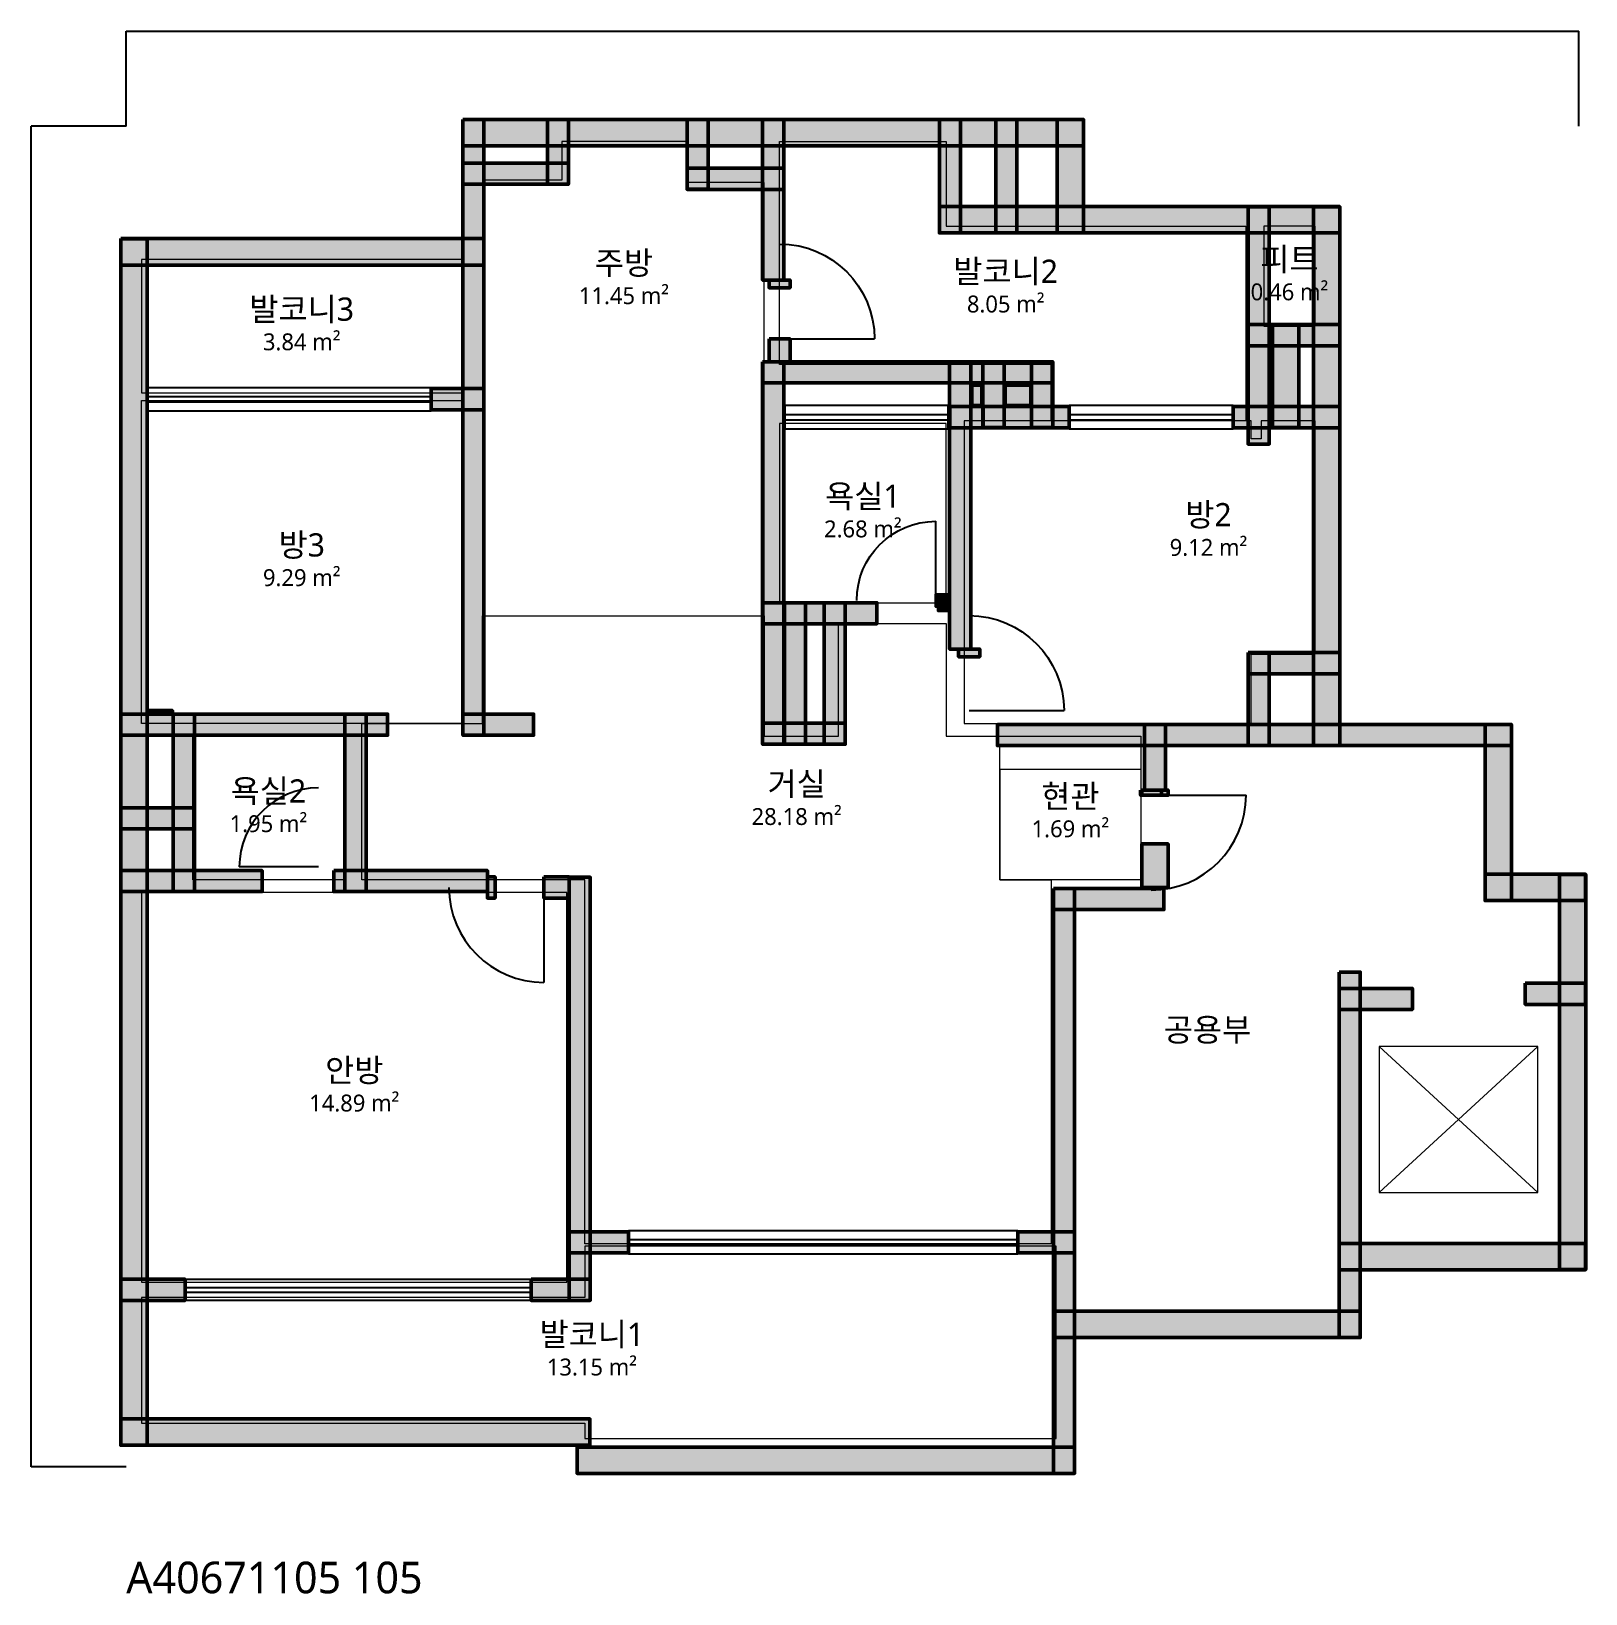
# Model space of a CAD drawing. Header units: millimetres. Extents: x -900 to 13838, y -1204 to 13605.
import ezdxf

# ---------------------------------------------------------------- set-up
doc = ezdxf.new("R2010")
doc.units = ezdxf.units.MM
for name, color, linetype, lineweight in [('A-ANNO-DIMS', 3, 'Continuous', 13), ('A-AREA', 9, 'Continuous', 13), ('A-AREA-IDEN', 7, 'Continuous', 18), ('A-AREA-PUBL', 9, 'Continuous', 13), ('A-DOOR', 4, 'Continuous', 25), ('A-FLOR-EVTR', 8, 'Continuous', 18), ('A-GLAZ', 5, 'Continuous', 25), ('A-WALL-EXTR', 7, 'Continuous', 50), ('A-WALL-PATT', 8, 'Continuous', 9), ('A-WALL-PRTN', 8, 'Continuous', 35), ('A-WALL-STRC', 7, 'Continuous', 50)]:
    doc.layers.add(name, color=color, linetype=linetype, lineweight=lineweight)
doc.styles.add('OpenSansCondensed-Light', font='OpenSansCondensed-Light.ttf')
doc.styles.get("Standard").update_dxf_attribs({"font": 'malgun.ttf'})
doc.dimstyles.new('EZDXF', dxfattribs={"dimtxt": 0.25, "dimasz": 0.175, "dimexe": 0.375, "dimexo": 0.125, "dimgap": 0.1, "dimtad": 1, "dimlfac": 100, "dimzin": 12, "dimdsep": 46, "dimtxsty": 'OpenSansCondensed-Light', "dimblk": 'ARCHTICK', "dimcen": 2.5, "dimazin": 3, "dimtfac": 0.5, "dimtmove": 2, "dimatfit": 3})

# ---------------------------------------------------------------- blocks, each defined once
blk = doc.blocks.new('JJ-DOOR-SWING')
blk.add_line((0, 0), (0, 1000))
blk.add_arc((0, 0), 1000, 0, 90)
blk = doc.blocks.new('JJ-WIN-DOUBLE')
for p, q in [((0, 120), (1000, 120)), ((0, -120), (1000, -120))]:
    blk.add_line(p, q)
blk.add_lwpolyline([(0, -500), (1000, -500), (1000, 500), (0, 500)], close=True)
blk = doc.blocks.new('JJ-EVTR')
for p, q in [((0, 0), (1000, 1000)), ((1000, 0), (0, 1000))]:
    blk.add_line(p, q)
blk.add_lwpolyline([(0, 0), (1000, 0), (1000, 1000), (0, 1000)], close=True)
blk = doc.blocks.new('_ARCHTICK')
at = {"color": 0, "linetype": 'BYBLOCK', "const_width": 0.15}
blk.add_lwpolyline([(-0.5, -0.5), (0.5, 0.5)], dxfattribs=at)

msp = doc.modelspace()

# ---------------------------------------------------------------- hatches: boundary and pattern name
at = {"layer": 'A-WALL-PATT'}
h = msp.add_hatch(color=8, dxfattribs=at)
h.dxf.hatch_style = 1
h.paths.add_polyline_path([(3191.6, 12767.9), (3391.6, 12767.9), (3391.6, 6932.9), (3191.6, 6932.9)])
h = msp.add_hatch(color=8, dxfattribs=at)
h.dxf.hatch_style = 1
h.paths.add_polyline_path([(3192, 12769), (9075.5, 12769), (9075.5, 12519), (3192, 12519)])
h = msp.add_hatch(color=8, dxfattribs=at)
h.dxf.hatch_style = 1
h.paths.add_polyline_path([(3993.2, 12767.9), (4193.2, 12767.9), (4193.2, 12155.7), (3993.2, 12155.7)])
h = msp.add_hatch(color=8, dxfattribs=at)
h.dxf.hatch_style = 1
h.paths.add_polyline_path([(5317.1, 12767.9), (5517.1, 12767.9), (5517.1, 12107.1), (5317.1, 12107.1)])
h = msp.add_hatch(color=8, dxfattribs=at)
h.dxf.hatch_style = 1
h.paths.add_polyline_path([(6033.7, 12767.9), (6233.7, 12767.9), (6233.7, 11247.2), (6033.7, 11247.2)])
h = msp.add_hatch(color=8, dxfattribs=at)
h.dxf.hatch_style = 1
h.paths.add_polyline_path([(7709.9, 12767.9), (7909.9, 12767.9), (7909.9, 11694.2), (7709.9, 11694.2)])
h = msp.add_hatch(color=8, dxfattribs=at)
h.dxf.hatch_style = 1
h.paths.add_polyline_path([(8244.3, 12767.9), (8444.3, 12767.9), (8444.3, 11694.2), (8244.3, 11694.2)])
h = msp.add_hatch(color=8, dxfattribs=at)
h.dxf.hatch_style = 1
h.paths.add_polyline_path([(8826.6, 12767.9), (9076.6, 12767.9), (9076.6, 11694.2), (8826.6, 11694.2)])
h = msp.add_hatch(color=8, dxfattribs=at)
h.dxf.hatch_style = 1
h.paths.add_polyline_path([(3192, 12355.3), (4192.8, 12355.3), (4192.8, 12155.3), (3192, 12155.3)])
h = msp.add_hatch(color=8, dxfattribs=at)
h.dxf.hatch_style = 1
h.paths.add_polyline_path([(5317.5, 12306.7), (6233.3, 12306.7), (6233.3, 12106.7), (5317.5, 12106.7)])
h = msp.add_hatch(color=8, dxfattribs=at)
h.dxf.hatch_style = 1
h.paths.add_polyline_path([(7710.3, 11943.1), (11504.7, 11943.1), (11504.7, 11693.1), (7710.3, 11693.1)])
h = msp.add_hatch(color=8, dxfattribs=at)
h.dxf.hatch_style = 1
h.paths.add_polyline_path([(10637.1, 11941.9), (10837.1, 11941.9), (10837.1, 9692.5), (10637.1, 9692.5)])
h = msp.add_hatch(color=8, dxfattribs=at)
h.dxf.hatch_style = 1
h.paths.add_polyline_path([(11255.8, 11941.9), (11505.8, 11941.9), (11505.8, 6835.8), (11255.8, 6835.8)])
h = msp.add_hatch(color=8, dxfattribs=at)
h.dxf.hatch_style = 1
h.paths.add_polyline_path([(-52.1, 11638.3), (197.9, 11638.3), (197.9, 204.1), (-52.1, 204.1)])
h = msp.add_hatch(color=8, dxfattribs=at)
h.dxf.hatch_style = 1
h.paths.add_polyline_path([(-51, 11639.4), (3391.2, 11639.4), (3391.2, 11389.4), (-51, 11389.4)])
h = msp.add_hatch(color=8, dxfattribs=at)
h.dxf.hatch_style = 1
h.paths.add_polyline_path([(6094.5, 11247.2), (6294.5, 11247.2), (6294.5, 11174.3), (6094.5, 11174.3)])
h = msp.add_hatch(color=8, dxfattribs=at)
h.dxf.hatch_style = 1
h.paths.add_polyline_path([(10637.5, 10824.9), (11504.7, 10824.9), (11504.7, 10624.9), (10637.5, 10624.9)])
h = msp.add_hatch(color=8, dxfattribs=at)
h.dxf.hatch_style = 1
h.paths.add_polyline_path([(10867.1, 10824.5), (11117.1, 10824.5), (11117.1, 9848), (10867.1, 9848)])
h = msp.add_hatch(color=8, dxfattribs=at)
h.dxf.hatch_style = 1
h.paths.add_polyline_path([(6094.5, 10688.5), (6294.5, 10688.5), (6294.5, 10472.3), (6094.5, 10472.3)])
h = msp.add_hatch(color=8, dxfattribs=at)
h.dxf.hatch_style = 1
h.paths.add_polyline_path([(6033.7, 10472.3), (6233.7, 10472.3), (6233.7, 6847.9), (6033.7, 6847.9)])
h = msp.add_hatch(color=8, dxfattribs=at)
h.dxf.hatch_style = 1
h.paths.add_polyline_path([(6034.1, 10472.7), (8784, 10472.7), (8784, 10272.7), (6034.1, 10272.7)])
h = msp.add_hatch(color=8, dxfattribs=at)
h.dxf.hatch_style = 1
h.paths.add_polyline_path([(7807, 10472.3), (8007, 10472.3), (8007, 7749.1), (7807, 7749.1)])
h = msp.add_hatch(color=8, dxfattribs=at)
h.dxf.hatch_style = 1
h.paths.add_polyline_path([(8122.8, 10472.3), (8322.8, 10472.3), (8322.8, 9848), (8122.8, 9848)])
h = msp.add_hatch(color=8, dxfattribs=at)
h.dxf.hatch_style = 1
h.paths.add_polyline_path([(8584.4, 10472.3), (8784.4, 10472.3), (8784.4, 9848), (8584.4, 9848)])
h = msp.add_hatch(color=8, dxfattribs=at)
h.dxf.hatch_style = 1
h.paths.add_polyline_path([(8016.4, 10251.2), (8113.5, 10251.2), (8113.5, 10056.9), (8016.4, 10056.9)])
h = msp.add_hatch(color=8, dxfattribs=at)
h.dxf.hatch_style = 1
h.paths.add_polyline_path([(8016.4, 10251.2), (8113.5, 10251.2), (8113.5, 10056.9), (8016.4, 10056.9)])
h = msp.add_hatch(color=8, dxfattribs=at)
h.dxf.hatch_style = 1
h.paths.add_polyline_path([(8332.2, 10251.2), (8575.1, 10251.2), (8575.1, 10056.9), (8332.2, 10056.9)])
h = msp.add_hatch(color=8, dxfattribs=at)
h.dxf.hatch_style = 1
h.paths.add_polyline_path([(8332.2, 10251.2), (8575.1, 10251.2), (8575.1, 10056.9), (8332.2, 10056.9)])
h = msp.add_hatch(color=8, dxfattribs=at)
h.dxf.hatch_style = 1
h.paths.add_polyline_path([(2890.7, 10217.6), (3391.2, 10217.6), (3391.2, 10017.6), (2890.7, 10017.6)])
h = msp.add_hatch(color=8, dxfattribs=at)
h.dxf.hatch_style = 1
h.paths.add_polyline_path([(2890.7, 10217.6), (3192, 10217.6), (3192, 10017.6), (2890.7, 10017.6)])
h = msp.add_hatch(color=8, dxfattribs=at)
h.dxf.hatch_style = 1
h.paths.add_polyline_path([(7797.7, 10047.6), (8123.2, 10047.6), (8123.2, 9847.6), (7797.7, 9847.6)])
h = msp.add_hatch(color=8, dxfattribs=at)
h.dxf.hatch_style = 1
h.paths.add_polyline_path([(7807.4, 10047.6), (8939.5, 10047.6), (8939.5, 9847.6), (7807.4, 9847.6)])
h = msp.add_hatch(color=8, dxfattribs=at)
h.dxf.hatch_style = 1
h.paths.add_polyline_path([(8784, 10047.6), (8939.5, 10047.6), (8939.5, 9847.6), (8784, 9847.6)])
h = msp.add_hatch(color=8, dxfattribs=at)
h.dxf.hatch_style = 1
h.paths.add_polyline_path([(10494.1, 10047.6), (11504.7, 10047.6), (11504.7, 9847.6), (10494.1, 9847.6)])
h = msp.add_hatch(color=8, dxfattribs=at)
h.dxf.hatch_style = 1
h.paths.add_polyline_path([(10494.1, 10047.6), (10637.5, 10047.6), (10637.5, 9847.6), (10494.1, 9847.6)])
h = msp.add_hatch(color=8, dxfattribs=at)
h.dxf.hatch_style = 1
h.paths.add_polyline_path([(6034.1, 8189.2), (7117.6, 8189.2), (7117.6, 7989.2), (6034.1, 7989.2)])
h = msp.add_hatch(color=8, dxfattribs=at)
h.dxf.hatch_style = 1
h.paths.add_polyline_path([(6240.2, 8188.8), (6440.2, 8188.8), (6440.2, 6847.9), (6240.2, 6847.9)])
h = msp.add_hatch(color=8, dxfattribs=at)
h.dxf.hatch_style = 1
h.paths.add_polyline_path([(6616.7, 8188.8), (6816.7, 8188.8), (6816.7, 6847.9), (6616.7, 6847.9)])
h = msp.add_hatch(color=8, dxfattribs=at)
h.dxf.hatch_style = 1
h.paths.add_polyline_path([(7676.3, 8270.7), (7807.4, 8270.7), (7807.4, 8150.7), (7676.3, 8150.7)])
h = msp.add_hatch(color=8, dxfattribs=at)
h.dxf.hatch_style = 1
h.paths.add_polyline_path([(7700.6, 8137.8), (7797.7, 8137.8), (7797.7, 8113.5), (7700.6, 8113.5)])
h = msp.add_hatch(color=8, dxfattribs=at)
h.dxf.hatch_style = 1
h.paths.add_polyline_path([(7892.1, 7749.1), (8092.1, 7749.1), (8092.1, 7676.3), (7892.1, 7676.3)])
h = msp.add_hatch(color=8, dxfattribs=at)
h.dxf.hatch_style = 1
h.paths.add_polyline_path([(10637.1, 7715.1), (10837.1, 7715.1), (10837.1, 6835.8), (10637.1, 6835.8)])
h = msp.add_hatch(color=8, dxfattribs=at)
h.dxf.hatch_style = 1
h.paths.add_polyline_path([(10637.5, 7715.5), (11504.7, 7715.5), (11504.7, 7515.5), (10637.5, 7515.5)])
h = msp.add_hatch(color=8, dxfattribs=at)
h.dxf.hatch_style = 1
h.paths.add_polyline_path([(-51, 7132.5), (2477.8, 7132.5), (2477.8, 6932.5), (-51, 6932.5)])
h = msp.add_hatch(color=8, dxfattribs=at)
h.dxf.hatch_style = 1
h.paths.add_polyline_path([(218.6, 7166.1), (437.3, 7166.1), (437.3, 7141.8), (218.6, 7141.8)])
h = msp.add_hatch(color=8, dxfattribs=at)
h.dxf.hatch_style = 1
h.paths.add_polyline_path([(446.6, 7132.1), (646.6, 7132.1), (646.6, 5451.1), (446.6, 5451.1)])
h = msp.add_hatch(color=8, dxfattribs=at)
h.dxf.hatch_style = 1
h.paths.add_polyline_path([(2074.1, 7132.1), (2274.1, 7132.1), (2274.1, 5451.1), (2074.1, 5451.1)])
h = msp.add_hatch(color=8, dxfattribs=at)
h.dxf.hatch_style = 1
h.paths.add_polyline_path([(3192, 7132.5), (3862.4, 7132.5), (3862.4, 6932.5), (3192, 6932.5)])
h = msp.add_hatch(color=8, dxfattribs=at)
h.dxf.hatch_style = 1
h.paths.add_polyline_path([(6034.1, 7047.5), (6816.3, 7047.5), (6816.3, 6847.5), (6034.1, 6847.5)])
h = msp.add_hatch(color=8, dxfattribs=at)
h.dxf.hatch_style = 1
h.paths.add_polyline_path([(8259.3, 7035.4), (13132.3, 7035.4), (13132.3, 6835.4), (8259.3, 6835.4)])
h = msp.add_hatch(color=8, dxfattribs=at)
h.dxf.hatch_style = 1
h.paths.add_polyline_path([(9653.2, 7035), (9853.2, 7035), (9853.2, 6413.1), (9653.2, 6413.1)])
h = msp.add_hatch(color=8, dxfattribs=at)
h.dxf.hatch_style = 1
h.paths.add_polyline_path([(12883.4, 7035), (13133.4, 7035), (13133.4, 5366.1), (12883.4, 5366.1)])
h = msp.add_hatch(color=8, dxfattribs=at)
h.dxf.hatch_style = 1
h.paths.add_polyline_path([(9616.8, 6413.1), (9816.8, 6413.1), (9816.8, 6364.5), (9616.8, 6364.5)])
h = msp.add_hatch(color=8, dxfattribs=at)
h.dxf.hatch_style = 1
h.paths.add_polyline_path([(9628.2, 6413.1), (9878.2, 6413.1), (9878.2, 6364.5), (9628.2, 6364.5)])
h = msp.add_hatch(color=8, dxfattribs=at)
h.dxf.hatch_style = 1
h.paths.add_polyline_path([(-51, 6245.9), (646.2, 6245.9), (646.2, 6045.9), (-51, 6045.9)])
h = msp.add_hatch(color=8, dxfattribs=at)
h.dxf.hatch_style = 1
h.paths.add_polyline_path([(9628.2, 5903), (9878.2, 5903), (9878.2, 5490), (9628.2, 5490)])
h = msp.add_hatch(color=8, dxfattribs=at)
h.dxf.hatch_style = 1
h.paths.add_polyline_path([(-51, 5650.7), (1287.5, 5650.7), (1287.5, 5450.7), (-51, 5450.7)])
h = msp.add_hatch(color=8, dxfattribs=at)
h.dxf.hatch_style = 1
h.paths.add_polyline_path([(1967.7, 5650.7), (3425.2, 5650.7), (3425.2, 5450.7), (1967.7, 5450.7)])
h = msp.add_hatch(color=8, dxfattribs=at)
h.dxf.hatch_style = 1
h.paths.add_polyline_path([(3425.2, 5590), (3498, 5590), (3498, 5390), (3425.2, 5390)])
h = msp.add_hatch(color=8, dxfattribs=at)
h.dxf.hatch_style = 1
h.paths.add_polyline_path([(3959.6, 5590), (4200.1, 5590), (4200.1, 5390), (3959.6, 5390)])
h = msp.add_hatch(color=8, dxfattribs=at)
h.dxf.hatch_style = 1
h.paths.add_polyline_path([(4199.7, 5587.2), (4399.7, 5587.2), (4399.7, 1576.6), (4199.7, 1576.6)])
h = msp.add_hatch(color=8, dxfattribs=at)
h.dxf.hatch_style = 1
h.paths.add_polyline_path([(8790.9, 5480.3), (8990.9, 5480.3), (8990.9, -63.2), (8790.9, -63.2)])
h = msp.add_hatch(color=8, dxfattribs=at)
h.dxf.hatch_style = 1
h.paths.add_polyline_path([(8791.3, 5480.7), (9838.3, 5480.7), (9838.3, 5280.7), (8791.3, 5280.7)])
h = msp.add_hatch(color=8, dxfattribs=at)
h.dxf.hatch_style = 1
h.paths.add_polyline_path([(12884.5, 5615), (13836.7, 5615), (13836.7, 5365), (12884.5, 5365)])
h = msp.add_hatch(color=8, dxfattribs=at)
h.dxf.hatch_style = 1
h.paths.add_polyline_path([(13587.8, 5613.9), (13837.8, 5613.9), (13837.8, 1868.1), (13587.8, 1868.1)])
h = msp.add_hatch(color=8, dxfattribs=at)
h.dxf.hatch_style = 1
h.paths.add_polyline_path([(11499.4, 4688.4), (11699.4, 4688.4), (11699.4, 1224.3), (11499.4, 1224.3)])
h = msp.add_hatch(color=8, dxfattribs=at)
h.dxf.hatch_style = 1
h.paths.add_polyline_path([(11499.8, 4533.3), (12194.6, 4533.3), (12194.6, 4333.3), (11499.8, 4333.3)])
h = msp.add_hatch(color=8, dxfattribs=at)
h.dxf.hatch_style = 1
h.paths.add_polyline_path([(13263.4, 4581.9), (13836.7, 4581.9), (13836.7, 4381.9), (13263.4, 4381.9)])
h = msp.add_hatch(color=8, dxfattribs=at)
h.dxf.hatch_style = 1
h.paths.add_polyline_path([(4200.1, 2225.6), (4761.2, 2225.6), (4761.2, 2025.6), (4200.1, 2025.6)])
h = msp.add_hatch(color=8, dxfattribs=at)
h.dxf.hatch_style = 1
h.paths.add_polyline_path([(8453.6, 2225.6), (8990.5, 2225.6), (8990.5, 2025.6), (8453.6, 2025.6)])
h = msp.add_hatch(color=8, dxfattribs=at)
h.dxf.hatch_style = 1
h.paths.add_polyline_path([(8453.6, 2225.6), (8791.3, 2225.6), (8791.3, 2025.6), (8453.6, 2025.6)])
h = msp.add_hatch(color=8, dxfattribs=at)
h.dxf.hatch_style = 1
h.paths.add_polyline_path([(11499.8, 2116.9), (13836.7, 2116.9), (13836.7, 1866.9), (11499.8, 1866.9)])
h = msp.add_hatch(color=8, dxfattribs=at)
h.dxf.hatch_style = 1
h.paths.add_polyline_path([(-51, 1776.1), (558.7, 1776.1), (558.7, 1576.1), (-51, 1576.1)])
h = msp.add_hatch(color=8, dxfattribs=at)
h.dxf.hatch_style = 1
h.paths.add_polyline_path([(3838.1, 1776.1), (4399.3, 1776.1), (4399.3, 1576.1), (3838.1, 1576.1)])
h = msp.add_hatch(color=8, dxfattribs=at)
h.dxf.hatch_style = 1
h.paths.add_polyline_path([(8791.3, 1473.2), (11699, 1473.2), (11699, 1223.2), (8791.3, 1223.2)])
h = msp.add_hatch(color=8, dxfattribs=at)
h.dxf.hatch_style = 1
h.paths.add_polyline_path([(-51, 452.9), (4396.9, 452.9), (4396.9, 202.9), (-51, 202.9)])
h = msp.add_hatch(color=8, dxfattribs=at)
h.dxf.hatch_style = 1
h.paths.add_polyline_path([(4275.4, 185.7), (8990.5, 185.7), (8990.5, -64.3), (4275.4, -64.3)])

# ---------------------------------------------------------------- linework, layer by layer
at = {"layer": 'A-AREA'}
for points in [[(3376.6, 8064.9), (6048.7, 8064.9), (6048.7, 12170.3), (5319.9, 12170.3), (5319.9, 12559), (4129.6, 12559), (4129.6, 12194.6), (3376.6, 12194.6)], [(10615.6, 11757.3), (10615.6, 9911.1), (8769.4, 9911.1), (8769.4, 10445.6), (6194.5, 10445.6), (6194.5, 12559), (7773.4, 12559), (7773.4, 11757.3)], [(10785.6, 11757.3), (10785.6, 10809.9), (11271.5, 10809.9), (11271.5, 11757.3)], [(145.8, 11441.5), (145.8, 10178.3), (3182.3, 10178.3), (3182.3, 11441.5)], [(145.8, 7044.7), (145.8, 10105.5), (3182.3, 10105.5), (3182.3, 7044.7)], [(6194.5, 9886.8), (6194.5, 8186.4), (7773.4, 8186.4), (7773.4, 9886.8)], [(7943.5, 9911.1), (7943.5, 7044.7), (10664.2, 7044.7), (10664.2, 7700.6), (11271.5, 7700.6), (11271.5, 9911.1), (10761.4, 9911.1), (10761.4, 9741.1), (10664.2, 9741.1), (10664.2, 9911.1)], [(6753.2, 6923.2), (6753.2, 7992.1), (7773.4, 7992.1), (7773.4, 6923.2), (9619.6, 6923.2), (9619.6, 6607.4), (8283.6, 6607.4), (8283.6, 5562.9), (8769.4, 5562.9), (8769.4, 2113.4), (4348.3, 2113.4), (4348.3, 5562.9), (2234.9, 5562.9), (2234.9, 7044.7), (3376.6, 7044.7), (3376.6, 8064.9), (6048.7, 8064.9), (6048.7, 6923.2)], [(631.6, 5562.9), (631.6, 6923.2), (2064.8, 6923.2), (2064.8, 5562.9)], [(8283.6, 6826.1), (9619.6, 6826.1), (9619.6, 5562.9), (8283.6, 5562.9)], [(145.8, 1749), (4178.2, 1749), (4178.2, 5441.4), (145.8, 5441.4)], [(145.8, 413), (4348.3, 413), (4348.3, 267.2), (8818, 267.2), (8818, 2089.1), (4348.3, 2089.1), (4348.3, 1603.3), (145.8, 1603.3)]]:
    msp.add_lwpolyline(points, close=True, dxfattribs=at)
at = {"layer": 'A-WALL-EXTR'}
for points in [[(3192, 12769), (9075.5, 12769), (9075.5, 12519), (3192, 12519)], [(8826.6, 12767.9), (9076.6, 12767.9), (9076.6, 11694.2), (8826.6, 11694.2)], [(7710.3, 11943.1), (11504.7, 11943.1), (11504.7, 11693.1), (7710.3, 11693.1)], [(11255.8, 11941.9), (11505.8, 11941.9), (11505.8, 6835.8), (11255.8, 6835.8)], [(-52.1, 11638.3), (197.9, 11638.3), (197.9, 204.1), (-52.1, 204.1)], [(-51, 11639.4), (3391.2, 11639.4), (3391.2, 11389.4), (-51, 11389.4)], [(10867.1, 10824.5), (11117.1, 10824.5), (11117.1, 9848), (10867.1, 9848)], [(8016.4, 10251.2), (8113.5, 10251.2), (8113.5, 10056.9), (8016.4, 10056.9)], [(8016.4, 10251.2), (8113.5, 10251.2), (8113.5, 10056.9), (8016.4, 10056.9)], [(8332.2, 10251.2), (8575.1, 10251.2), (8575.1, 10056.9), (8332.2, 10056.9)], [(8332.2, 10251.2), (8575.1, 10251.2), (8575.1, 10056.9), (8332.2, 10056.9)], [(7700.6, 8137.8), (7797.7, 8137.8), (7797.7, 8113.5), (7700.6, 8113.5)], [(218.6, 7166.1), (437.3, 7166.1), (437.3, 7141.8), (218.6, 7141.8)], [(12883.4, 7035), (13133.4, 7035), (13133.4, 5366.1), (12883.4, 5366.1)], [(9628.2, 6413.1), (9878.2, 6413.1), (9878.2, 6364.5), (9628.2, 6364.5)], [(9628.2, 5903), (9878.2, 5903), (9878.2, 5490), (9628.2, 5490)], [(12884.5, 5615), (13836.7, 5615), (13836.7, 5365), (12884.5, 5365)], [(13587.8, 5613.9), (13837.8, 5613.9), (13837.8, 1868.1), (13587.8, 1868.1)], [(11499.8, 2116.9), (13836.7, 2116.9), (13836.7, 1866.9), (11499.8, 1866.9)], [(8791.3, 1473.2), (11699, 1473.2), (11699, 1223.2), (8791.3, 1223.2)], [(-51, 452.9), (4396.9, 452.9), (4396.9, 202.9), (-51, 202.9)], [(4275.4, 185.7), (8990.5, 185.7), (8990.5, -64.3), (4275.4, -64.3)]]:
    msp.add_lwpolyline(points, close=True, dxfattribs=at)
at = {"layer": 'A-WALL-PRTN'}
msp.add_lwpolyline([(7676.3, 8270.7), (7807.4, 8270.7), (7807.4, 8150.7), (7676.3, 8150.7)], close=True, dxfattribs=at)
at = {"layer": 'A-WALL-STRC'}
for points in [[(3191.6, 12767.9), (3391.6, 12767.9), (3391.6, 6932.9), (3191.6, 6932.9)], [(3993.2, 12767.9), (4193.2, 12767.9), (4193.2, 12155.7), (3993.2, 12155.7)], [(5317.1, 12767.9), (5517.1, 12767.9), (5517.1, 12107.1), (5317.1, 12107.1)], [(6033.7, 12767.9), (6233.7, 12767.9), (6233.7, 11247.2), (6033.7, 11247.2)], [(7709.9, 12767.9), (7909.9, 12767.9), (7909.9, 11694.2), (7709.9, 11694.2)], [(8244.3, 12767.9), (8444.3, 12767.9), (8444.3, 11694.2), (8244.3, 11694.2)], [(3192, 12355.3), (4192.8, 12355.3), (4192.8, 12155.3), (3192, 12155.3)], [(5317.5, 12306.7), (6233.3, 12306.7), (6233.3, 12106.7), (5317.5, 12106.7)], [(10637.1, 11941.9), (10837.1, 11941.9), (10837.1, 9692.5), (10637.1, 9692.5)], [(6094.5, 11247.2), (6294.5, 11247.2), (6294.5, 11174.3), (6094.5, 11174.3)], [(10637.5, 10824.9), (11504.7, 10824.9), (11504.7, 10624.9), (10637.5, 10624.9)], [(6094.5, 10688.5), (6294.5, 10688.5), (6294.5, 10472.3), (6094.5, 10472.3)], [(6033.7, 10472.3), (6233.7, 10472.3), (6233.7, 6847.9), (6033.7, 6847.9)], [(6034.1, 10472.7), (8784, 10472.7), (8784, 10272.7), (6034.1, 10272.7)], [(7807, 10472.3), (8007, 10472.3), (8007, 7749.1), (7807, 7749.1)], [(8122.8, 10472.3), (8322.8, 10472.3), (8322.8, 9848), (8122.8, 9848)], [(8584.4, 10472.3), (8784.4, 10472.3), (8784.4, 9848), (8584.4, 9848)], [(2890.7, 10217.6), (3391.2, 10217.6), (3391.2, 10017.6), (2890.7, 10017.6)], [(2890.7, 10217.6), (3192, 10217.6), (3192, 10017.6), (2890.7, 10017.6)], [(7797.7, 10047.6), (8123.2, 10047.6), (8123.2, 9847.6), (7797.7, 9847.6)], [(7807.4, 10047.6), (8939.5, 10047.6), (8939.5, 9847.6), (7807.4, 9847.6)], [(8784, 10047.6), (8939.5, 10047.6), (8939.5, 9847.6), (8784, 9847.6)], [(10494.1, 10047.6), (11504.7, 10047.6), (11504.7, 9847.6), (10494.1, 9847.6)], [(10494.1, 10047.6), (10637.5, 10047.6), (10637.5, 9847.6), (10494.1, 9847.6)], [(6034.1, 8189.2), (7117.6, 8189.2), (7117.6, 7989.2), (6034.1, 7989.2)], [(6240.2, 8188.8), (6440.2, 8188.8), (6440.2, 6847.9), (6240.2, 6847.9)], [(6616.7, 8188.8), (6816.7, 8188.8), (6816.7, 6847.9), (6616.7, 6847.9)], [(7892.1, 7749.1), (8092.1, 7749.1), (8092.1, 7676.3), (7892.1, 7676.3)], [(10637.1, 7715.1), (10837.1, 7715.1), (10837.1, 6835.8), (10637.1, 6835.8)], [(10637.5, 7715.5), (11504.7, 7715.5), (11504.7, 7515.5), (10637.5, 7515.5)], [(-51, 7132.5), (2477.8, 7132.5), (2477.8, 6932.5), (-51, 6932.5)], [(446.6, 7132.1), (646.6, 7132.1), (646.6, 5451.1), (446.6, 5451.1)], [(2074.1, 7132.1), (2274.1, 7132.1), (2274.1, 5451.1), (2074.1, 5451.1)], [(3192, 7132.5), (3862.4, 7132.5), (3862.4, 6932.5), (3192, 6932.5)], [(6034.1, 7047.5), (6816.3, 7047.5), (6816.3, 6847.5), (6034.1, 6847.5)], [(8259.3, 7035.4), (13132.3, 7035.4), (13132.3, 6835.4), (8259.3, 6835.4)], [(9653.2, 7035), (9853.2, 7035), (9853.2, 6413.1), (9653.2, 6413.1)], [(9616.8, 6413.1), (9816.8, 6413.1), (9816.8, 6364.5), (9616.8, 6364.5)], [(-51, 6245.9), (646.2, 6245.9), (646.2, 6045.9), (-51, 6045.9)], [(-51, 5650.7), (1287.5, 5650.7), (1287.5, 5450.7), (-51, 5450.7)], [(1967.7, 5650.7), (3425.2, 5650.7), (3425.2, 5450.7), (1967.7, 5450.7)], [(3425.2, 5590), (3498, 5590), (3498, 5390), (3425.2, 5390)], [(3959.6, 5590), (4200.1, 5590), (4200.1, 5390), (3959.6, 5390)], [(4199.7, 5587.2), (4399.7, 5587.2), (4399.7, 1576.6), (4199.7, 1576.6)], [(8790.9, 5480.3), (8990.9, 5480.3), (8990.9, -63.2), (8790.9, -63.2)], [(8791.3, 5480.7), (9838.3, 5480.7), (9838.3, 5280.7), (8791.3, 5280.7)], [(11499.4, 4688.4), (11699.4, 4688.4), (11699.4, 1224.3), (11499.4, 1224.3)], [(11499.8, 4533.3), (12194.6, 4533.3), (12194.6, 4333.3), (11499.8, 4333.3)], [(13263.4, 4581.9), (13836.7, 4581.9), (13836.7, 4381.9), (13263.4, 4381.9)], [(4200.1, 2225.6), (4761.2, 2225.6), (4761.2, 2025.6), (4200.1, 2025.6)], [(8453.6, 2225.6), (8990.5, 2225.6), (8990.5, 2025.6), (8453.6, 2025.6)], [(8453.6, 2225.6), (8791.3, 2225.6), (8791.3, 2025.6), (8453.6, 2025.6)], [(-51, 1776.1), (558.7, 1776.1), (558.7, 1576.1), (-51, 1576.1)], [(3838.1, 1776.1), (4399.3, 1776.1), (4399.3, 1576.1), (3838.1, 1576.1)]]:
    msp.add_lwpolyline(points, close=True, dxfattribs=at)

# ---------------------------------------------------------------- block references
at = {"layer": 'A-DOOR'}
for p, xscale, yscale, rotation in [((6194.5, 10688.5), 0.9, -0.9, 90), ((7676.3, 8210.7), 0.75, -0.75, 180), ((7992.1, 7166.1), 0.9, -0.9, 90), ((1821.9, 5684.3), 0.75, 0.75, 90), ((9716.8, 6364.5), 0.9, 0.9, -90), ((3959.6, 5490), 0.9, 0.9, 180)]:
    msp.add_blockref('JJ-DOOR-SWING', p, dxfattribs=dict(at, xscale=xscale, yscale=yscale, rotation=rotation))
at = {"layer": 'A-FLOR-EVTR', "xscale": 1.5061000000000004, "yscale": 1.3847000000000003}
msp.add_blockref('JJ-EVTR', (11878.8, 2599.2), dxfattribs=at)
at = {"layer": 'A-GLAZ'}
for p, xscale, yscale in [((194.3, 10117.6), 2.6963999999999997, 0.21862800420817893), ((6243, 9947.6), 1.5546999999999997, 0.21862800420817893), ((8939.5, 9947.6), 1.5546000000000004, 0.21862800420817893), ((4761.2, 2125.6), 3.6924000000000006, 0.21862800420817893), ((558.7, 1676.1), 3.2793999999999994, 0.1943360037406035)]:
    msp.add_blockref('JJ-WIN-DOUBLE', p, dxfattribs=dict(at, xscale=xscale, yscale=yscale))

# ---------------------------------------------------------------- texts
at = {"layer": 'A-AREA-IDEN'}
for s, insert, char_height, attachment_point in [('피트', (11028.55, 11433.6), 220, 5), ('주방', (4718.7, 11397.2), 220, 5), ('발코니2', (8338.225, 11318.25), 220, 5), ('발코니3', (1664.05, 10959.9), 220, 5), ('11.45 m²', (4718.7, 11097.2), 160, 5), ('8.05 m²', (8338.225, 11018.25), 160, 5), ('0.46 m²', (11028.55, 11133.6), 160, 5), ('3.84 m²', (1664.05, 10659.9), 160, 5), ('욕실1', (6983.95, 9186.6), 220, 5), ('방2', (10260.96, 9011.72), 220, 5), ('2.68 m²', (6983.95, 8886.6), 160, 5), ('방3', (1664.05, 8725.1), 220, 5), ('9.12 m²', (10260.96, 8711.72), 160, 5), ('9.29 m²', (1664.05, 8425.1), 160, 5), ('욕실2', (1348.2, 6393.05), 220, 5), ('거실', (6356.41111, 6460.52222), 220, 5), ('현관', (8951.6, 6344.5), 220, 5), ('28.18 m²', (6356.41111, 6160.52222), 160, 5), ('1.95 m²', (1348.2, 6093.05), 160, 5), ('1.69 m²', (8951.6, 6044.5), 160, 5), ('안방', (2162, 3745.2), 220, 5), ('14.89 m²', (2162, 3445.2), 160, 5), ('발코니1', (4415.1, 1243.15), 220, 5), ('13.15 m²', (4415.1, 943.15), 160, 5), ('A40671105 105', (0, -900), 300, 1)]:
    msp.add_mtext(s, dxfattribs=dict(at, insert=insert, char_height=char_height, attachment_point=attachment_point))
at = {"layer": 'A-AREA-PUBL', "insert": (10251.2, 4129.6), "char_height": 220, "attachment_point": 5}
msp.add_mtext('공용부', dxfattribs=at)

# ---------------------------------------------------------------- dimensions: what is measured, and where the dimension line sits
at = {"layer": 'A-ANNO-DIMS'}
msp.add_linear_dim(base=(0, 13604.71624), p1=(0, 12704.71624), p2=(13773.56427, 12704.71624), dimstyle='EZDXF', dxfattribs=at).render()
msp.add_linear_dim(base=(-900, 0), p1=(0, 0), p2=(0, 12704.716244542), angle=90, dimstyle='EZDXF', dxfattribs=at).render()

doc.saveas('drawing.dxf')
